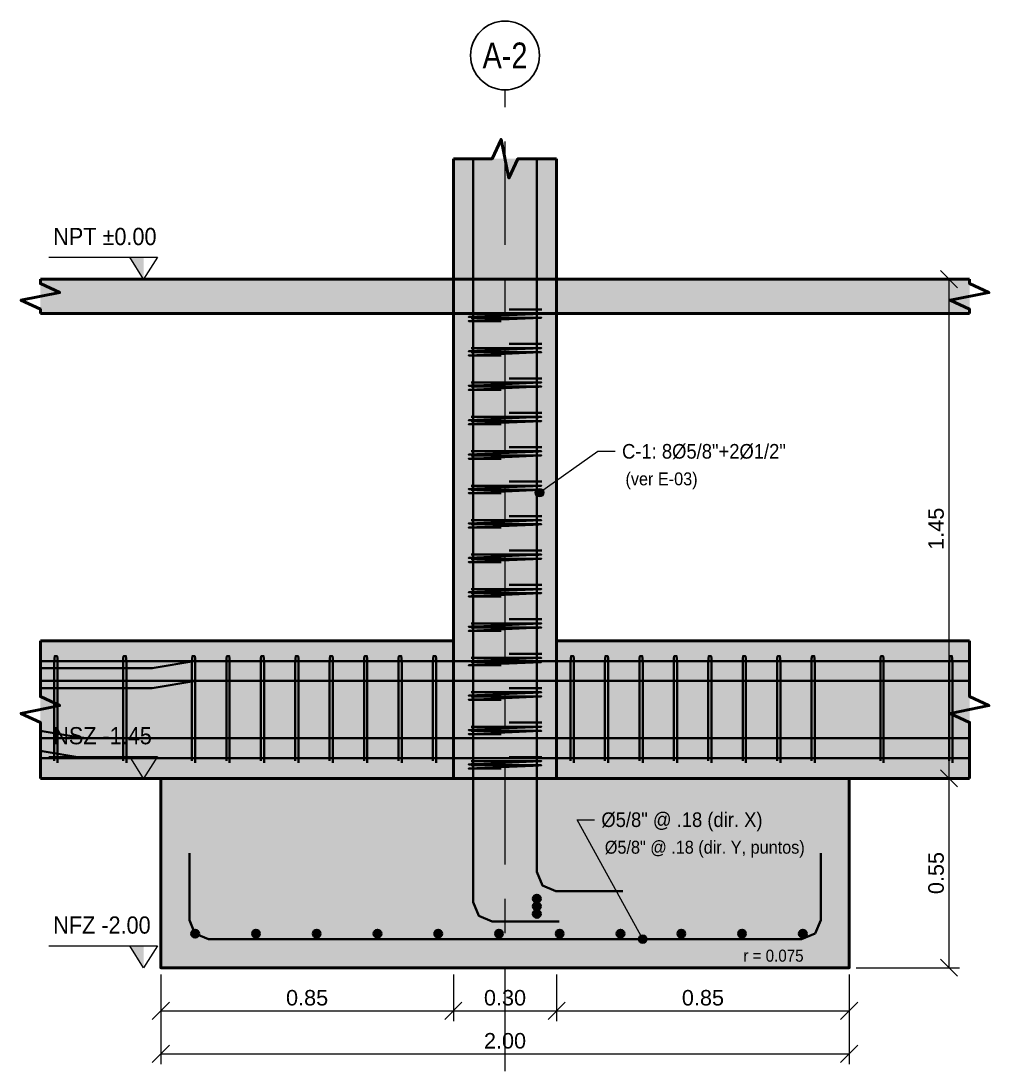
# Model space of a CAD drawing. Header units: metres. Extents: x -2 to 410, y -3 to 21.
# Drawn here: x 135.594 to 138.406, y 17.7 to 20.75 of the extents above; entities that cross this region are included whole.
import ezdxf
from ezdxf.enums import TextEntityAlignment as Align

# ---------------------------------------------------------------- set-up
doc = ezdxf.new("R2010")
doc.units = ezdxf.units.M
doc.linetypes.add('EJE25', pattern=[0.4375, 0.3, -0.05, 0.0375, -0.05])
for name, color, linetype, lineweight in [('E-ACERO', 1, 'Continuous', 35), ('E-ACERO-TXT', 7, 'Continuous', 18), ('E-CORTE', 7, 'Continuous', 50), ('E-CORTE-ACH', 254, 'Continuous', 0), ('E-COTA', 7, 'Continuous', 13), ('E-EJES', 1, 'Continuous', 18), ('E-EJES-ID', 7, 'Continuous', 25), ('E-NIVEL', 7, 'Continuous', 18)]:
    doc.layers.add(name, color=color, linetype=linetype, lineweight=lineweight)
doc.styles.add('ARIAL', font='arial.ttf')
doc.dimstyles.new('COTA25', dxfattribs={"dimtxt": 0.045, "dimasz": 0.03, "dimexe": 0.03, "dimexo": 0.02, "dimgap": 0.015, "dimtad": 1, "dimzin": 0, "dimdsep": 46, "dimtxsty": 'ARIAL', "dimtsz": 0.025, "dimcen": 2.5, "dimclrd": 7, "dimclre": 7, "dimclrt": 7, "dimazin": 3, "dimtfac": 1, "dimtmove": 2, "dimatfit": 3, "dimlwd": 13, "dimlwe": 13})

msp = doc.modelspace()

# ---------------------------------------------------------------- hatches: boundary and pattern name
at = {"layer": 'E-ACERO'}
h = msp.add_hatch(color=256, dxfattribs=at)
edge = h.paths.add_edge_path()
edge.add_arc((137.0925, 18.2005), 0.0113, 0, 360)
h = msp.add_hatch(color=256, dxfattribs=at)
edge = h.paths.add_edge_path()
edge.add_arc((137.0925, 18.1785), 0.0113, 0, 360)
h = msp.add_hatch(color=256, dxfattribs=at)
edge = h.paths.add_edge_path()
edge.add_arc((137.0925, 18.1565), 0.0113, 0, 360)
h = msp.add_hatch(color=256, dxfattribs=at)
edge = h.paths.add_edge_path()
edge.add_arc((136.0998, 18.0988), 0.0113, 0, 360)
h = msp.add_hatch(color=256, dxfattribs=at)
edge = h.paths.add_edge_path()
edge.add_arc((136.2764, 18.0988), 0.0113, 0, 360)
h = msp.add_hatch(color=256, dxfattribs=at)
edge = h.paths.add_edge_path()
edge.add_arc((136.4529, 18.0988), 0.0113, 0, 360)
h = msp.add_hatch(color=256, dxfattribs=at)
edge = h.paths.add_edge_path()
edge.add_arc((136.6294, 18.0988), 0.0113, 0, 360)
h = msp.add_hatch(color=256, dxfattribs=at)
edge = h.paths.add_edge_path()
edge.add_arc((136.806, 18.0988), 0.0113, 0, 360)
h = msp.add_hatch(color=256, dxfattribs=at)
edge = h.paths.add_edge_path()
edge.add_arc((136.9825, 18.0988), 0.0113, 0, 360)
h = msp.add_hatch(color=256, dxfattribs=at)
edge = h.paths.add_edge_path()
edge.add_arc((137.159, 18.0988), 0.0113, 0, 360)
h = msp.add_hatch(color=256, dxfattribs=at)
edge = h.paths.add_edge_path()
edge.add_arc((137.3356, 18.0988), 0.0113, 0, 360)
h = msp.add_hatch(color=256, dxfattribs=at)
edge = h.paths.add_edge_path()
edge.add_arc((137.5121, 18.0988), 0.0113, 0, 360)
h = msp.add_hatch(color=256, dxfattribs=at)
edge = h.paths.add_edge_path()
edge.add_arc((137.6887, 18.0988), 0.0113, 0, 360)
h = msp.add_hatch(color=256, dxfattribs=at)
edge = h.paths.add_edge_path()
edge.add_arc((137.8652, 18.0988), 0.0113, 0, 360)
at = {"layer": 'E-ACERO-TXT'}
h = msp.add_hatch(color=256, dxfattribs=at)
edge = h.paths.add_edge_path()
edge.add_arc((137.1, 19.38), 0.0125, 0, 360)
h = msp.add_hatch(color=256, dxfattribs=at)
edge = h.paths.add_edge_path()
edge.add_arc((137.4, 18.0829), 0.0125, 0, 360)
at = {"layer": 'E-CORTE-ACH'}
for points in [[(136.85, 20.35), (137.15, 20.35), (137.15, 20), (137, 20), (136.85, 20)], [(135.65, 19.9), (135.65, 20), (138.35, 20), (138.35, 19.9)], [(136.85, 19.275), (136.85, 20), (137, 20), (137.15, 20), (137.15, 19.275), (137.15, 18.55), (137, 18.55), (136.85, 18.55)], [(136.85, 18.95), (136.85, 18.75), (136.85, 18.55), (135.65, 18.55), (135.65, 18.95)], [(137.15, 18.55), (137.15, 18.75), (137.15, 18.95), (138.35, 18.95), (138.35, 18.55)], [(136, 18.275), (136, 18.55), (137, 18.55), (138, 18.55), (138, 18.275), (138, 18), (137, 18), (136, 18)]]:
    msp.add_hatch(color=256, dxfattribs=at).paths.add_polyline_path(points)
at = {"layer": 'E-NIVEL'}
for points in [[(135.95, 20), (135.91, 20.064), (135.95, 20.064)], [(135.95, 18.55), (135.91, 18.614), (135.95, 18.614)], [(135.95, 18), (135.91, 18.064), (135.95, 18.064)]]:
    msp.add_hatch(color=7, dxfattribs=at).paths.add_polyline_path(points)

# ---------------------------------------------------------------- linework, layer by layer
at = {"layer": 'E-ACERO'}
for points in [[(137.1575, 18.1345), (136.963, 18.1345), (136.9237, 18.1508), (136.9075, 18.1901), (136.9075, 20.35)], [(137.1575, 18.1345), (136.963, 18.1345), (136.9237, 18.1508), (136.9075, 18.1901), (136.9075, 20.35)], [(137.1575, 18.1345), (136.963, 18.1345), (136.9237, 18.1508), (136.9075, 18.1901), (136.9075, 20.35)], [(137.1575, 18.1345), (136.963, 18.1345), (136.9237, 18.1508), (136.9075, 18.1901), (136.9075, 20.35)], [(137.3425, 18.2225), (137.1481, 18.2225), (137.1088, 18.2388), (137.0925, 18.2781), (137.0925, 20.35)], [(136.9604, 19.9), (137.0814, 19.9), (137.0983, 19.9), (137.1052, 19.9), (137.0983, 19.8997), (137.0814, 19.8989), (136.9186, 19.8916), (136.9017, 19.8908), (136.8948, 19.8905), (136.9095, 19.8905), (136.9354, 19.8905), (136.9893, 19.8905)], [(136.9604, 19.888), (137.0814, 19.888), (137.0983, 19.888), (137.1052, 19.888), (137.0983, 19.8877), (137.0814, 19.8869), (136.9186, 19.8796), (136.9017, 19.8788), (136.8948, 19.8785), (136.9095, 19.8785), (136.9354, 19.8785), (136.9893, 19.8785)], [(136.9065, 19.9), (136.9013, 19.9)], [(136.9065, 19.888), (136.9013, 19.888)], [(136.9233, 19.9), (136.9065, 19.9)], [(136.9233, 19.888), (136.9065, 19.888)], [(136.9604, 19.9), (136.9233, 19.9)], [(136.9604, 19.888), (136.9233, 19.888)], [(137.0268, 19.912), (137.0121, 19.912)], [(137.0528, 19.912), (137.0268, 19.912)], [(137.1066, 19.912), (137.0528, 19.912)], [(136.9604, 19.8), (137.0814, 19.8), (137.0983, 19.8), (137.1052, 19.8), (137.0983, 19.7997), (137.0814, 19.7989), (136.9186, 19.7916), (136.9017, 19.7908), (136.8948, 19.7905), (136.9095, 19.7905), (136.9354, 19.7905), (136.9893, 19.7905)], [(136.9065, 19.8), (136.9013, 19.8)], [(136.9233, 19.8), (136.9065, 19.8)], [(136.9604, 19.8), (136.9233, 19.8)], [(137.0268, 19.812), (137.0121, 19.812)], [(137.0528, 19.812), (137.0268, 19.812)], [(137.1066, 19.812), (137.0528, 19.812)], [(136.9604, 19.788), (137.0814, 19.788), (137.0983, 19.788), (137.1052, 19.788), (137.0983, 19.7877), (137.0814, 19.7869), (136.9186, 19.7796), (136.9017, 19.7788), (136.8948, 19.7785), (136.9095, 19.7785), (136.9354, 19.7785), (136.9893, 19.7785)], [(136.9065, 19.788), (136.9013, 19.788)], [(136.9233, 19.788), (136.9065, 19.788)], [(136.9604, 19.788), (136.9233, 19.788)], [(137.0268, 19.712), (137.0121, 19.712)], [(137.0528, 19.712), (137.0268, 19.712)], [(137.1066, 19.712), (137.0528, 19.712)], [(136.9604, 19.7), (137.0814, 19.7), (137.0983, 19.7), (137.1052, 19.7), (137.0983, 19.6997), (137.0814, 19.6989), (136.9186, 19.6916), (136.9017, 19.6908), (136.8948, 19.6905), (136.9095, 19.6905), (136.9354, 19.6905), (136.9893, 19.6905)], [(136.9604, 19.688), (137.0814, 19.688), (137.0983, 19.688), (137.1052, 19.688), (137.0983, 19.6877), (137.0814, 19.6869), (136.9186, 19.6796), (136.9017, 19.6788), (136.8948, 19.6785), (136.9095, 19.6785), (136.9354, 19.6785), (136.9893, 19.6785)], [(136.9065, 19.7), (136.9013, 19.7)], [(136.9065, 19.688), (136.9013, 19.688)], [(136.9233, 19.7), (136.9065, 19.7)], [(136.9233, 19.688), (136.9065, 19.688)], [(136.9604, 19.7), (136.9233, 19.7)], [(136.9604, 19.688), (136.9233, 19.688)], [(137.0268, 19.612), (137.0121, 19.612)], [(137.0528, 19.612), (137.0268, 19.612)], [(137.1066, 19.612), (137.0528, 19.612)], [(136.9604, 19.6), (137.0814, 19.6), (137.0983, 19.6), (137.1052, 19.6), (137.0983, 19.5997), (137.0814, 19.5989), (136.9186, 19.5916), (136.9017, 19.5908), (136.8948, 19.5905), (136.9095, 19.5905), (136.9354, 19.5905), (136.9893, 19.5905)], [(136.9604, 19.588), (137.0814, 19.588), (137.0983, 19.588), (137.1052, 19.588), (137.0983, 19.5877), (137.0814, 19.5869), (136.9186, 19.5796), (136.9017, 19.5788), (136.8948, 19.5785), (136.9095, 19.5785), (136.9354, 19.5785), (136.9893, 19.5785)], [(136.9065, 19.6), (136.9013, 19.6)], [(136.9065, 19.588), (136.9013, 19.588)], [(136.9233, 19.6), (136.9065, 19.6)], [(136.9233, 19.588), (136.9065, 19.588)], [(136.9604, 19.6), (136.9233, 19.6)], [(136.9604, 19.588), (136.9233, 19.588)], [(136.9604, 19.5), (137.0814, 19.5), (137.0983, 19.5), (137.1052, 19.5), (137.0983, 19.4997), (137.0814, 19.4989), (136.9186, 19.4916), (136.9017, 19.4908), (136.8948, 19.4905), (136.9095, 19.4905), (136.9354, 19.4905), (136.9893, 19.4905)], [(136.9065, 19.5), (136.9013, 19.5)], [(136.9233, 19.5), (136.9065, 19.5)], [(136.9604, 19.5), (136.9233, 19.5)], [(137.0268, 19.512), (137.0121, 19.512)], [(137.0528, 19.512), (137.0268, 19.512)], [(137.1066, 19.512), (137.0528, 19.512)], [(136.9604, 19.488), (137.0814, 19.488), (137.0983, 19.488), (137.1052, 19.488), (137.0983, 19.4877), (137.0814, 19.4869), (136.9186, 19.4796), (136.9017, 19.4788), (136.8948, 19.4785), (136.9095, 19.4785), (136.9354, 19.4785), (136.9893, 19.4785)], [(136.9065, 19.488), (136.9013, 19.488)], [(136.9233, 19.488), (136.9065, 19.488)], [(136.9604, 19.488), (136.9233, 19.488)], [(136.9604, 19.4), (137.0814, 19.4), (137.0983, 19.4), (137.1052, 19.4), (137.0983, 19.3997), (137.0814, 19.3989), (136.9186, 19.3916), (136.9017, 19.3908), (136.8948, 19.3905), (136.9095, 19.3905), (136.9354, 19.3905), (136.9893, 19.3905)], [(136.9065, 19.4), (136.9013, 19.4)], [(136.9233, 19.4), (136.9065, 19.4)], [(136.9604, 19.4), (136.9233, 19.4)], [(137.0268, 19.412), (137.0121, 19.412)], [(137.0528, 19.412), (137.0268, 19.412)], [(137.1066, 19.412), (137.0528, 19.412)], [(136.9604, 19.388), (137.0814, 19.388), (137.0983, 19.388), (137.1052, 19.388), (137.0983, 19.3877), (137.0814, 19.3869), (136.9186, 19.3796), (136.9017, 19.3788), (136.8948, 19.3785), (136.9095, 19.3785), (136.9354, 19.3785), (136.9893, 19.3785)], [(136.9065, 19.388), (136.9013, 19.388)], [(136.9233, 19.388), (136.9065, 19.388)], [(136.9604, 19.388), (136.9233, 19.388)], [(137.0268, 19.312), (137.0121, 19.312)], [(137.0528, 19.312), (137.0268, 19.312)], [(137.1066, 19.312), (137.0528, 19.312)], [(136.9604, 19.3), (137.0814, 19.3), (137.0983, 19.3), (137.1052, 19.3), (137.0983, 19.2997), (137.0814, 19.2989), (136.9186, 19.2916), (136.9017, 19.2908), (136.8948, 19.2905), (136.9095, 19.2905), (136.9354, 19.2905), (136.9893, 19.2905)], [(136.9604, 19.288), (137.0814, 19.288), (137.0983, 19.288), (137.1052, 19.288), (137.0983, 19.2877), (137.0814, 19.2869), (136.9186, 19.2796), (136.9017, 19.2788), (136.8948, 19.2785), (136.9095, 19.2785), (136.9354, 19.2785), (136.9893, 19.2785)], [(136.9065, 19.3), (136.9013, 19.3)], [(136.9065, 19.288), (136.9013, 19.288)], [(136.9233, 19.3), (136.9065, 19.3)], [(136.9233, 19.288), (136.9065, 19.288)], [(136.9604, 19.3), (136.9233, 19.3)], [(136.9604, 19.288), (136.9233, 19.288)], [(136.9604, 19.2), (137.0814, 19.2), (137.0983, 19.2), (137.1052, 19.2), (137.0983, 19.1997), (137.0814, 19.1989), (136.9186, 19.1916), (136.9017, 19.1908), (136.8948, 19.1905), (136.9095, 19.1905), (136.9354, 19.1905), (136.9893, 19.1905)], [(136.9604, 19.188), (137.0814, 19.188), (137.0983, 19.188), (137.1052, 19.188), (137.0983, 19.1877), (137.0814, 19.1869), (136.9186, 19.1796), (136.9017, 19.1788), (136.8948, 19.1785), (136.9095, 19.1785), (136.9354, 19.1785), (136.9893, 19.1785)], [(136.9065, 19.2), (136.9013, 19.2)], [(136.9065, 19.188), (136.9013, 19.188)], [(136.9233, 19.2), (136.9065, 19.2)], [(136.9233, 19.188), (136.9065, 19.188)], [(136.9604, 19.2), (136.9233, 19.2)], [(136.9604, 19.188), (136.9233, 19.188)], [(137.0268, 19.212), (137.0121, 19.212)], [(137.0528, 19.212), (137.0268, 19.212)], [(137.1066, 19.212), (137.0528, 19.212)], [(136.9604, 19.1), (137.0814, 19.1), (137.0983, 19.1), (137.1052, 19.1), (137.0983, 19.0997), (137.0814, 19.0989), (136.9186, 19.0916), (136.9017, 19.0908), (136.8948, 19.0905), (136.9095, 19.0905), (136.9354, 19.0905), (136.9893, 19.0905)], [(136.9065, 19.1), (136.9013, 19.1)], [(136.9233, 19.1), (136.9065, 19.1)], [(136.9604, 19.1), (136.9233, 19.1)], [(137.0268, 19.112), (137.0121, 19.112)], [(137.0528, 19.112), (137.0268, 19.112)], [(137.1066, 19.112), (137.0528, 19.112)], [(136.9604, 19.088), (137.0814, 19.088), (137.0983, 19.088), (137.1052, 19.088), (137.0983, 19.0877), (137.0814, 19.0869), (136.9186, 19.0796), (136.9017, 19.0788), (136.8948, 19.0785), (136.9095, 19.0785), (136.9354, 19.0785), (136.9893, 19.0785)], [(136.9065, 19.088), (136.9013, 19.088)], [(136.9233, 19.088), (136.9065, 19.088)], [(136.9604, 19.088), (136.9233, 19.088)], [(137.0268, 19.012), (137.0121, 19.012)], [(137.0528, 19.012), (137.0268, 19.012)], [(137.1066, 19.012), (137.0528, 19.012)], [(136.9604, 19), (137.0814, 19), (137.0983, 19), (137.1052, 19), (137.0983, 18.9997), (137.0814, 18.9989), (136.9186, 18.9916), (136.9017, 18.9908), (136.8948, 18.9905), (136.9095, 18.9905), (136.9354, 18.9905), (136.9893, 18.9905)], [(136.9604, 18.988), (137.0814, 18.988), (137.0983, 18.988), (137.1052, 18.988), (137.0983, 18.9877), (137.0814, 18.9869), (136.9186, 18.9796), (136.9017, 18.9788), (136.8948, 18.9785), (136.9095, 18.9785), (136.9354, 18.9785), (136.9893, 18.9785)], [(136.9065, 19), (136.9013, 19)], [(136.9065, 18.988), (136.9013, 18.988)], [(136.9233, 19), (136.9065, 19)], [(136.9233, 18.988), (136.9065, 18.988)], [(136.9604, 19), (136.9233, 19)], [(136.9604, 18.988), (136.9233, 18.988)], [(137.0268, 18.912), (137.0121, 18.912)], [(137.0528, 18.912), (137.0268, 18.912)], [(137.1066, 18.912), (137.0528, 18.912)], [(135.65, 18.8909), (138.35, 18.8909)], [(135.65, 18.8699), (135.9695, 18.8699), (135.975, 18.8701), (135.9804, 18.8708), (136.0959, 18.89), (136.1013, 18.8907), (136.1068, 18.8909), (138.35, 18.8909)], [(135.7, 18.6893), (135.7, 18.8814), (135.6996, 18.8983), (135.6986, 18.9052), (135.6919, 18.9052), (135.6909, 18.8983), (135.6905, 18.8814), (135.6905, 18.6604)], [(135.9, 18.6893), (135.9, 18.8814), (135.8996, 18.8983), (135.8986, 18.9052), (135.8919, 18.9052), (135.8909, 18.8983), (135.8905, 18.8814), (135.8905, 18.6604)], [(136.1, 18.6893), (136.1, 18.8814), (136.0996, 18.8983), (136.0986, 18.9052), (136.0919, 18.9052), (136.0909, 18.8983), (136.0905, 18.8814), (136.0905, 18.6604)], [(136.2, 18.6893), (136.2, 18.8814), (136.1996, 18.8983), (136.1986, 18.9052), (136.1919, 18.9052), (136.1909, 18.8983), (136.1905, 18.8814), (136.1905, 18.6604)], [(136.3, 18.6893), (136.3, 18.8814), (136.2996, 18.8983), (136.2986, 18.9052), (136.2919, 18.9052), (136.2909, 18.8983), (136.2905, 18.8814), (136.2905, 18.6604)], [(136.4, 18.6893), (136.4, 18.8814), (136.3996, 18.8983), (136.3986, 18.9052), (136.3919, 18.9052), (136.3909, 18.8983), (136.3905, 18.8814), (136.3905, 18.6604)], [(136.5, 18.6893), (136.5, 18.8814), (136.4996, 18.8983), (136.4986, 18.9052), (136.4919, 18.9052), (136.4909, 18.8983), (136.4905, 18.8814), (136.4905, 18.6604)], [(136.6, 18.6893), (136.6, 18.8814), (136.5996, 18.8983), (136.5986, 18.9052), (136.5919, 18.9052), (136.5909, 18.8983), (136.5905, 18.8814), (136.5905, 18.6604)], [(136.7, 18.6893), (136.7, 18.8814), (136.6996, 18.8983), (136.6986, 18.9052), (136.6919, 18.9052), (136.6909, 18.8983), (136.6905, 18.8814), (136.6905, 18.6604)], [(136.8, 18.6893), (136.8, 18.8814), (136.7996, 18.8983), (136.7986, 18.9052), (136.7919, 18.9052), (136.7909, 18.8983), (136.7905, 18.8814), (136.7905, 18.6604)], [(136.9604, 18.9), (137.0814, 18.9), (137.0983, 18.9), (137.1052, 18.9), (137.0983, 18.8997), (137.0814, 18.8989), (136.9186, 18.8916), (136.9017, 18.8908), (136.8948, 18.8905), (136.9095, 18.8905), (136.9354, 18.8905), (136.9893, 18.8905)], [(136.9604, 18.888), (137.0814, 18.888), (137.0983, 18.888), (137.1052, 18.888), (137.0983, 18.8877), (137.0814, 18.8869), (136.9186, 18.8796), (136.9017, 18.8788), (136.8948, 18.8785), (136.9095, 18.8785), (136.9354, 18.8785), (136.9893, 18.8785)], [(136.9065, 18.9), (136.9013, 18.9)], [(136.9065, 18.888), (136.9013, 18.888)], [(136.9233, 18.9), (136.9065, 18.9)], [(136.9233, 18.888), (136.9065, 18.888)], [(136.9604, 18.9), (136.9233, 18.9)], [(136.9604, 18.888), (136.9233, 18.888)], [(137.2, 18.6893), (137.2, 18.8814), (137.1996, 18.8983), (137.1986, 18.9052), (137.1919, 18.9052), (137.1909, 18.8983), (137.1905, 18.8814), (137.1905, 18.6604)], [(137.3, 18.6893), (137.3, 18.8814), (137.2996, 18.8983), (137.2986, 18.9052), (137.2919, 18.9052), (137.2909, 18.8983), (137.2905, 18.8814), (137.2905, 18.6604)], [(137.4, 18.6893), (137.4, 18.8814), (137.3996, 18.8983), (137.3986, 18.9052), (137.3919, 18.9052), (137.3909, 18.8983), (137.3905, 18.8814), (137.3905, 18.6604)], [(137.5, 18.6893), (137.5, 18.8814), (137.4996, 18.8983), (137.4986, 18.9052), (137.4919, 18.9052), (137.4909, 18.8983), (137.4905, 18.8814), (137.4905, 18.6604)], [(137.6, 18.6893), (137.6, 18.8814), (137.5996, 18.8983), (137.5986, 18.9052), (137.5919, 18.9052), (137.5909, 18.8983), (137.5905, 18.8814), (137.5905, 18.6604)], [(137.7, 18.6893), (137.7, 18.8814), (137.6996, 18.8983), (137.6986, 18.9052), (137.6919, 18.9052), (137.6909, 18.8983), (137.6905, 18.8814), (137.6905, 18.6604)], [(137.8, 18.6893), (137.8, 18.8814), (137.7996, 18.8983), (137.7986, 18.9052), (137.7919, 18.9052), (137.7909, 18.8983), (137.7905, 18.8814), (137.7905, 18.6604)], [(137.9, 18.6893), (137.9, 18.8814), (137.8996, 18.8983), (137.8986, 18.9052), (137.8919, 18.9052), (137.8909, 18.8983), (137.8905, 18.8814), (137.8905, 18.6604)], [(138.1, 18.6893), (138.1, 18.8814), (138.0996, 18.8983), (138.0986, 18.9052), (138.0919, 18.9052), (138.0909, 18.8983), (138.0905, 18.8814), (138.0905, 18.6604)], [(138.3, 18.6893), (138.3, 18.8814), (138.2996, 18.8983), (138.2986, 18.9052), (138.2919, 18.9052), (138.2909, 18.8983), (138.2905, 18.8814), (138.2905, 18.6604)], [(135.65, 18.8329), (138.35, 18.8329)], [(135.65, 18.8119), (135.9695, 18.8119), (135.975, 18.8121), (135.9804, 18.8128), (136.0959, 18.832), (136.1013, 18.8327), (136.1068, 18.8329), (138.35, 18.8329)], [(136.9604, 18.8), (137.0814, 18.8), (137.0983, 18.8), (137.1052, 18.8), (137.0983, 18.7997), (137.0814, 18.7989), (136.9186, 18.7916), (136.9017, 18.7908), (136.8948, 18.7905), (136.9095, 18.7905), (136.9354, 18.7905), (136.9893, 18.7905)], [(136.9065, 18.8), (136.9013, 18.8)], [(136.9233, 18.8), (136.9065, 18.8)], [(136.9604, 18.8), (136.9233, 18.8)], [(137.0268, 18.812), (137.0121, 18.812)], [(137.0528, 18.812), (137.0268, 18.812)], [(137.1066, 18.812), (137.0528, 18.812)], [(136.9604, 18.788), (137.0814, 18.788), (137.0983, 18.788), (137.1052, 18.788), (137.0983, 18.7877), (137.0814, 18.7869), (136.9186, 18.7796), (136.9017, 18.7788), (136.8948, 18.7785), (136.9095, 18.7785), (136.9354, 18.7785), (136.9893, 18.7785)], [(136.9065, 18.788), (136.9013, 18.788)], [(136.9233, 18.788), (136.9065, 18.788)], [(136.9604, 18.788), (136.9233, 18.788)], [(136.9604, 18.7), (137.0814, 18.7), (137.0983, 18.7), (137.1052, 18.7), (137.0983, 18.6997), (137.0814, 18.6989), (136.9186, 18.6916), (136.9017, 18.6908), (136.8948, 18.6905), (136.9095, 18.6905), (136.9354, 18.6905), (136.9893, 18.6905)], [(136.9065, 18.7), (136.9013, 18.7)], [(136.9233, 18.7), (136.9065, 18.7)], [(136.9604, 18.7), (136.9233, 18.7)], [(137.0268, 18.712), (137.0121, 18.712)], [(137.0528, 18.712), (137.0268, 18.712)], [(137.1066, 18.712), (137.0528, 18.712)], [(135.65, 18.6879), (135.6554, 18.6872), (135.7709, 18.668), (135.7763, 18.6673), (135.7818, 18.667), (138.35, 18.667)], [(135.65, 18.667), (138.35, 18.667)], [(135.7, 18.6893), (135.7, 18.6354)], [(135.9, 18.6893), (135.9, 18.6354)], [(136.1, 18.6893), (136.1, 18.6354)], [(136.2, 18.6893), (136.2, 18.6354)], [(136.3, 18.6893), (136.3, 18.6354)], [(136.4, 18.6893), (136.4, 18.6354)], [(136.5, 18.6893), (136.5, 18.6354)], [(136.6, 18.6893), (136.6, 18.6354)], [(136.7, 18.6893), (136.7, 18.6354)], [(136.8, 18.6893), (136.8, 18.6354)], [(136.9604, 18.688), (137.0814, 18.688), (137.0983, 18.688), (137.1052, 18.688), (137.0983, 18.6877), (137.0814, 18.6869), (136.9186, 18.6796), (136.9017, 18.6788), (136.8948, 18.6785), (136.9095, 18.6785), (136.9354, 18.6785), (136.9893, 18.6785)], [(136.9065, 18.688), (136.9013, 18.688)], [(136.9233, 18.688), (136.9065, 18.688)], [(136.9604, 18.688), (136.9233, 18.688)], [(137.2, 18.6893), (137.2, 18.6354)], [(137.3, 18.6893), (137.3, 18.6354)], [(137.4, 18.6893), (137.4, 18.6354)], [(137.5, 18.6893), (137.5, 18.6354)], [(137.6, 18.6893), (137.6, 18.6354)], [(137.7, 18.6893), (137.7, 18.6354)], [(137.8, 18.6893), (137.8, 18.6354)], [(137.9, 18.6893), (137.9, 18.6354)], [(138.1, 18.6893), (138.1, 18.6354)], [(138.3, 18.6893), (138.3, 18.6354)], [(135.6905, 18.6604), (135.6905, 18.6233)], [(135.8905, 18.6604), (135.8905, 18.6233)], [(136.0905, 18.6604), (136.0905, 18.6233)], [(136.1905, 18.6604), (136.1905, 18.6233)], [(136.2905, 18.6604), (136.2905, 18.6233)], [(136.3905, 18.6604), (136.3905, 18.6233)], [(136.4905, 18.6604), (136.4905, 18.6233)], [(136.5905, 18.6604), (136.5905, 18.6233)], [(136.6905, 18.6604), (136.6905, 18.6233)], [(136.7905, 18.6604), (136.7905, 18.6233)], [(137.1905, 18.6604), (137.1905, 18.6233)], [(137.2905, 18.6604), (137.2905, 18.6233)], [(137.3905, 18.6604), (137.3905, 18.6233)], [(137.4905, 18.6604), (137.4905, 18.6233)], [(137.5905, 18.6604), (137.5905, 18.6233)], [(137.6905, 18.6604), (137.6905, 18.6233)], [(137.7905, 18.6604), (137.7905, 18.6233)], [(137.8905, 18.6604), (137.8905, 18.6233)], [(138.0905, 18.6604), (138.0905, 18.6233)], [(138.2905, 18.6604), (138.2905, 18.6233)], [(135.65, 18.6299), (135.6554, 18.6292), (135.7709, 18.61), (135.7763, 18.6093), (135.7818, 18.609), (138.35, 18.609)], [(135.65, 18.609), (138.35, 18.609)], [(135.65, 18.609), (138.35, 18.609)], [(135.6905, 18.6233), (135.6905, 18.6065)], [(135.6905, 18.6065), (135.6905, 18.6013)], [(135.7, 18.6354), (135.7, 18.6186)], [(135.7, 18.6186), (135.7, 18.6095)], [(135.7, 18.6095), (135.7, 18.6017)], [(135.8905, 18.6233), (135.8905, 18.6065)], [(135.8905, 18.6065), (135.8905, 18.6013)], [(135.9, 18.6354), (135.9, 18.6186)], [(135.9, 18.6186), (135.9, 18.6095)], [(135.9, 18.6095), (135.9, 18.6017)], [(136.0905, 18.6233), (136.0905, 18.6065)], [(136.0905, 18.6065), (136.0905, 18.6013)], [(136.1, 18.6354), (136.1, 18.6186)], [(136.1, 18.6186), (136.1, 18.6095)], [(136.1, 18.6095), (136.1, 18.6017)], [(136.1905, 18.6233), (136.1905, 18.6065)], [(136.1905, 18.6065), (136.1905, 18.6013)], [(136.2, 18.6354), (136.2, 18.6186)], [(136.2, 18.6186), (136.2, 18.6095)], [(136.2, 18.6095), (136.2, 18.6017)], [(136.2905, 18.6233), (136.2905, 18.6065)], [(136.2905, 18.6065), (136.2905, 18.6013)], [(136.3, 18.6354), (136.3, 18.6186)], [(136.3, 18.6186), (136.3, 18.6095)], [(136.3, 18.6095), (136.3, 18.6017)], [(136.3905, 18.6233), (136.3905, 18.6065)], [(136.3905, 18.6065), (136.3905, 18.6013)], [(136.4, 18.6354), (136.4, 18.6186)], [(136.4, 18.6186), (136.4, 18.6095)], [(136.4, 18.6095), (136.4, 18.6017)], [(136.4905, 18.6233), (136.4905, 18.6065)], [(136.4905, 18.6065), (136.4905, 18.6013)], [(136.5, 18.6354), (136.5, 18.6186)], [(136.5, 18.6186), (136.5, 18.6095)], [(136.5, 18.6095), (136.5, 18.6017)], [(136.5905, 18.6233), (136.5905, 18.6065)], [(136.5905, 18.6065), (136.5905, 18.6013)], [(136.6, 18.6354), (136.6, 18.6186)], [(136.6, 18.6186), (136.6, 18.6095)], [(136.6, 18.6095), (136.6, 18.6017)], [(136.6905, 18.6233), (136.6905, 18.6065)], [(136.6905, 18.6065), (136.6905, 18.6013)], [(136.7, 18.6354), (136.7, 18.6186)], [(136.7, 18.6186), (136.7, 18.6095)], [(136.7, 18.6095), (136.7, 18.6017)], [(136.7905, 18.6233), (136.7905, 18.6065)], [(136.7905, 18.6065), (136.7905, 18.6013)], [(136.8, 18.6354), (136.8, 18.6186)], [(136.8, 18.6186), (136.8, 18.6095)], [(136.8, 18.6095), (136.8, 18.6017)], [(137.0268, 18.612), (137.0121, 18.612)], [(137.0528, 18.612), (137.0268, 18.612)], [(137.1066, 18.612), (137.0528, 18.612)], [(137.1905, 18.6233), (137.1905, 18.6065)], [(137.1905, 18.6065), (137.1905, 18.6013)], [(137.2, 18.6354), (137.2, 18.6186)], [(137.2, 18.6186), (137.2, 18.6095)], [(137.2, 18.6095), (137.2, 18.6017)], [(137.2905, 18.6233), (137.2905, 18.6065)], [(137.2905, 18.6065), (137.2905, 18.6013)], [(137.3, 18.6354), (137.3, 18.6186)], [(137.3, 18.6186), (137.3, 18.6095)], [(137.3, 18.6095), (137.3, 18.6017)], [(137.3905, 18.6233), (137.3905, 18.6065)], [(137.3905, 18.6065), (137.3905, 18.6013)], [(137.4, 18.6354), (137.4, 18.6186)], [(137.4, 18.6186), (137.4, 18.6095)], [(137.4, 18.6095), (137.4, 18.6017)], [(137.4905, 18.6233), (137.4905, 18.6065)], [(137.4905, 18.6065), (137.4905, 18.6013)], [(137.5, 18.6354), (137.5, 18.6186)], [(137.5, 18.6186), (137.5, 18.6095)], [(137.5, 18.6095), (137.5, 18.6017)], [(137.5905, 18.6233), (137.5905, 18.6065)], [(137.5905, 18.6065), (137.5905, 18.6013)], [(137.6, 18.6354), (137.6, 18.6186)], [(137.6, 18.6186), (137.6, 18.6095)], [(137.6, 18.6095), (137.6, 18.6017)], [(137.6905, 18.6233), (137.6905, 18.6065)], [(137.6905, 18.6065), (137.6905, 18.6013)], [(137.7, 18.6354), (137.7, 18.6186)], [(137.7, 18.6186), (137.7, 18.6095)], [(137.7, 18.6095), (137.7, 18.6017)], [(137.7905, 18.6233), (137.7905, 18.6065)], [(137.7905, 18.6065), (137.7905, 18.6013)], [(137.8, 18.6354), (137.8, 18.6186)], [(137.8, 18.6186), (137.8, 18.6095)], [(137.8, 18.6095), (137.8, 18.6017)], [(137.8905, 18.6233), (137.8905, 18.6065)], [(137.8905, 18.6065), (137.8905, 18.6013)], [(137.9, 18.6354), (137.9, 18.6186)], [(137.9, 18.6186), (137.9, 18.6095)], [(137.9, 18.6095), (137.9, 18.6017)], [(138.0905, 18.6233), (138.0905, 18.6065)], [(138.0905, 18.6065), (138.0905, 18.6013)], [(138.1, 18.6354), (138.1, 18.6186)], [(138.1, 18.6186), (138.1, 18.6095)], [(138.1, 18.6095), (138.1, 18.6017)], [(138.2905, 18.6233), (138.2905, 18.6065)], [(138.2905, 18.6065), (138.2905, 18.6013)], [(138.3, 18.6354), (138.3, 18.6186)], [(138.3, 18.6186), (138.3, 18.6095)], [(138.3, 18.6095), (138.3, 18.6017)], [(135.7, 18.6017), (135.7, 18.5948)], [(135.9, 18.6017), (135.9, 18.5948)], [(136.1, 18.6017), (136.1, 18.5948)], [(136.2, 18.6017), (136.2, 18.5948)], [(136.3, 18.6017), (136.3, 18.5948)], [(136.4, 18.6017), (136.4, 18.5948)], [(136.5, 18.6017), (136.5, 18.5948)], [(136.6, 18.6017), (136.6, 18.5948)], [(136.7, 18.6017), (136.7, 18.5948)], [(136.8, 18.6017), (136.8, 18.5948)], [(136.9604, 18.6), (137.0814, 18.6), (137.0983, 18.6), (137.1052, 18.6), (137.0983, 18.5997), (137.0814, 18.5989), (136.9186, 18.5916), (136.9017, 18.5908), (136.8948, 18.5905), (136.9095, 18.5905), (136.9354, 18.5905), (136.9893, 18.5905)], [(136.9604, 18.588), (137.0814, 18.588), (137.0983, 18.588), (137.1052, 18.588), (137.0983, 18.5877), (137.0814, 18.5869), (136.9186, 18.5796), (136.9017, 18.5788), (136.8948, 18.5785), (136.9095, 18.5785), (136.9354, 18.5785), (136.9893, 18.5785)], [(136.9065, 18.6), (136.9013, 18.6)], [(136.9065, 18.588), (136.9013, 18.588)], [(136.9233, 18.6), (136.9065, 18.6)], [(136.9233, 18.588), (136.9065, 18.588)], [(136.9604, 18.6), (136.9233, 18.6)], [(136.9604, 18.588), (136.9233, 18.588)], [(137.2, 18.6017), (137.2, 18.5948)], [(137.3, 18.6017), (137.3, 18.5948)], [(137.4, 18.6017), (137.4, 18.5948)], [(137.5, 18.6017), (137.5, 18.5948)], [(137.6, 18.6017), (137.6, 18.5948)], [(137.7, 18.6017), (137.7, 18.5948)], [(137.8, 18.6017), (137.8, 18.5948)], [(137.9, 18.6017), (137.9, 18.5948)], [(138.1, 18.6017), (138.1, 18.5948)], [(138.3, 18.6017), (138.3, 18.5948)], [(136.0829, 18.3329), (136.0829, 18.1385), (136.0992, 18.0992), (136.1385, 18.0829), (137.8615, 18.0829), (137.9008, 18.0992), (137.9171, 18.1385), (137.9171, 18.3329)], [(136.0829, 18.3329), (136.0829, 18.1385), (136.0992, 18.0992), (136.1385, 18.0829), (137.8615, 18.0829), (137.9008, 18.0992), (137.9171, 18.1385), (137.9171, 18.3329)], [(136.0829, 18.3329), (136.0829, 18.1385), (136.0992, 18.0992), (136.1385, 18.0829), (137.8615, 18.0829), (137.9008, 18.0992), (137.9171, 18.1385), (137.9171, 18.3329)]]:
    msp.add_lwpolyline(points, dxfattribs=at)
for centre in [(137.0925, 18.2005), (137.0925, 18.1785), (137.0925, 18.1565), (136.0998, 18.0988), (136.2764, 18.0988), (136.4529, 18.0988), (136.6294, 18.0988), (136.806, 18.0988), (136.9825, 18.0988), (137.159, 18.0988), (137.3356, 18.0988), (137.5121, 18.0988), (137.6887, 18.0988), (137.8652, 18.0988)]:
    msp.add_circle(centre, 0.0113, dxfattribs=at)
at = {"layer": 'E-ACERO-TXT'}
for points in [[(137.1, 19.38), (137.27, 19.5), (137.32, 19.5)], [(137.4, 18.0829), (137.21, 18.43), (137.26, 18.43)]]:
    msp.add_lwpolyline(points, dxfattribs=at)
for centre in [(137.1, 19.38), (137.4, 18.0829)]:
    msp.add_circle(centre, 0.0125, dxfattribs=at)
at = {"layer": 'E-CORTE'}
for points in [[(136.85, 20.35), (136.9625, 20.35), (136.9888, 20.4062), (137.0112, 20.2937), (137.0375, 20.3499), (137.15, 20.3499)], [(137.15, 20.3499), (137.15, 20), (137, 20), (136.85, 20), (136.85, 20.3499)], [(135.65, 19.9), (135.65, 19.9125), (135.5938, 19.9388), (135.7063, 19.9612), (135.6501, 19.9875), (135.6501, 20)], [(135.6501, 20), (138.3499, 20)], [(136.85, 19.275), (136.85, 20), (137, 20), (137.15, 20), (137.15, 19.275), (137.15, 18.55), (137, 18.55), (136.85, 18.55), (136.85, 19.275)], [(138.3499, 20), (138.3499, 19.9875), (138.4061, 19.9612), (138.2936, 19.9387), (138.3499, 19.9125), (138.3499, 19.9)], [(138.3499, 19.9), (135.6501, 19.9)], [(135.6501, 18.55), (135.6501, 18.7125), (135.5938, 18.7387), (135.7063, 18.7613), (135.6501, 18.7875), (135.6501, 18.95)], [(136.85, 18.95), (136.85, 18.75), (136.85, 18.55), (135.6501, 18.55)], [(135.6501, 18.95), (136.85, 18.95)], [(137.15, 18.55), (137.15, 18.75), (137.15, 18.95), (138.3499, 18.95)], [(138.3499, 18.95), (138.3499, 18.7875), (138.4061, 18.7613), (138.2936, 18.7387), (138.3499, 18.7125), (138.3499, 18.55)], [(136, 18.275), (136, 18.55), (137, 18.55), (138, 18.55), (138, 18.275), (138, 18), (137, 18), (136, 18), (136, 18.275)], [(138.3499, 18.55), (137.15, 18.55)]]:
    msp.add_lwpolyline(points, dxfattribs=at)
at = {"layer": 'E-EJES', "linetype": 'EJE25'}
msp.add_line((137, 17.7), (137, 20.55), dxfattribs=at)
at = {"layer": 'E-EJES-ID'}
msp.add_circle((137, 20.65), 0.1, dxfattribs=at)
at = {"layer": 'E-NIVEL'}
for p, q in [((135.675, 20.064), (135.99, 20.064)), ((135.675, 18.614), (135.99, 18.614)), ((135.675, 18.064), (135.99, 18.064))]:
    msp.add_line(p, q, dxfattribs=at)
for points in [[(135.95, 20), (135.91, 20.064), (135.99, 20.064)], [(135.95, 18.55), (135.91, 18.614), (135.99, 18.614)], [(135.95, 18), (135.91, 18.064), (135.99, 18.064)]]:
    msp.add_lwpolyline(points, close=True, dxfattribs=at)

# ---------------------------------------------------------------- texts
at = {"layer": 'E-ACERO-TXT', "style": 'ARIAL', "width": 0.9}
for s, height, p in [('C-1: 8Ø5/8"+2Ø1/2"', 0.0425, (137.34, 19.5)), ('(ver E-03)', 0.0375, (137.35, 19.42)), ('Ø5/8" @ .18 (dir. X)', 0.0425, (137.28, 18.43)), ('Ø5/8" @ .18 (dir. Y, puntos)', 0.0375, (137.29, 18.35))]:
    msp.add_text(s, height=height, dxfattribs=at).set_placement(p, align=Align.MIDDLE_LEFT)
msp.add_text('r = 0.075', height=0.035, dxfattribs=at).set_placement((137.78, 18.035), align=Align.MIDDLE_CENTER)
at = {"layer": 'E-EJES-ID', "style": 'ARIAL', "width": 0.8}
msp.add_text('A-2', height=0.075, dxfattribs=at).set_placement((137, 20.65), align=Align.MIDDLE_CENTER)
at = {"layer": 'E-NIVEL', "style": 'ARIAL', "width": 0.9}
for s, p in [('NPT ±0.00', (135.6875, 20.084)), ('NSZ -1.45', (135.6875, 18.634)), ('NFZ -2.00', (135.6875, 18.084))]:
    msp.add_text(s, height=0.05, dxfattribs=at).set_placement(p, align=Align.BOTTOM_LEFT)

# ---------------------------------------------------------------- dimensions: what is measured, and where the dimension line sits
at = {"layer": 'E-COTA'}
for base, p1, p2 in [((138.29, 18.55), (138, 18.55), (138, 20)), ((138.29, 18), (138, 18), (138, 18.55))]:
    msp.add_linear_dim(base=base, p1=p1, p2=p2, angle=90, dimstyle='COTA25', override={"dimdec": 2}, dxfattribs=at).render()
for base, p1, p2 in [((136, 17.875), (136, 18), (136.85, 18)), ((136, 17.75), (136, 18), (138, 18)), ((136.85, 17.875), (136.85, 18), (137.15, 18)), ((137.15, 17.875), (137.15, 18), (138, 18))]:
    msp.add_linear_dim(base=base, p1=p1, p2=p2, dimstyle='COTA25', override={"dimdec": 2}, dxfattribs=at).render()

doc.saveas('drawing.dxf')
